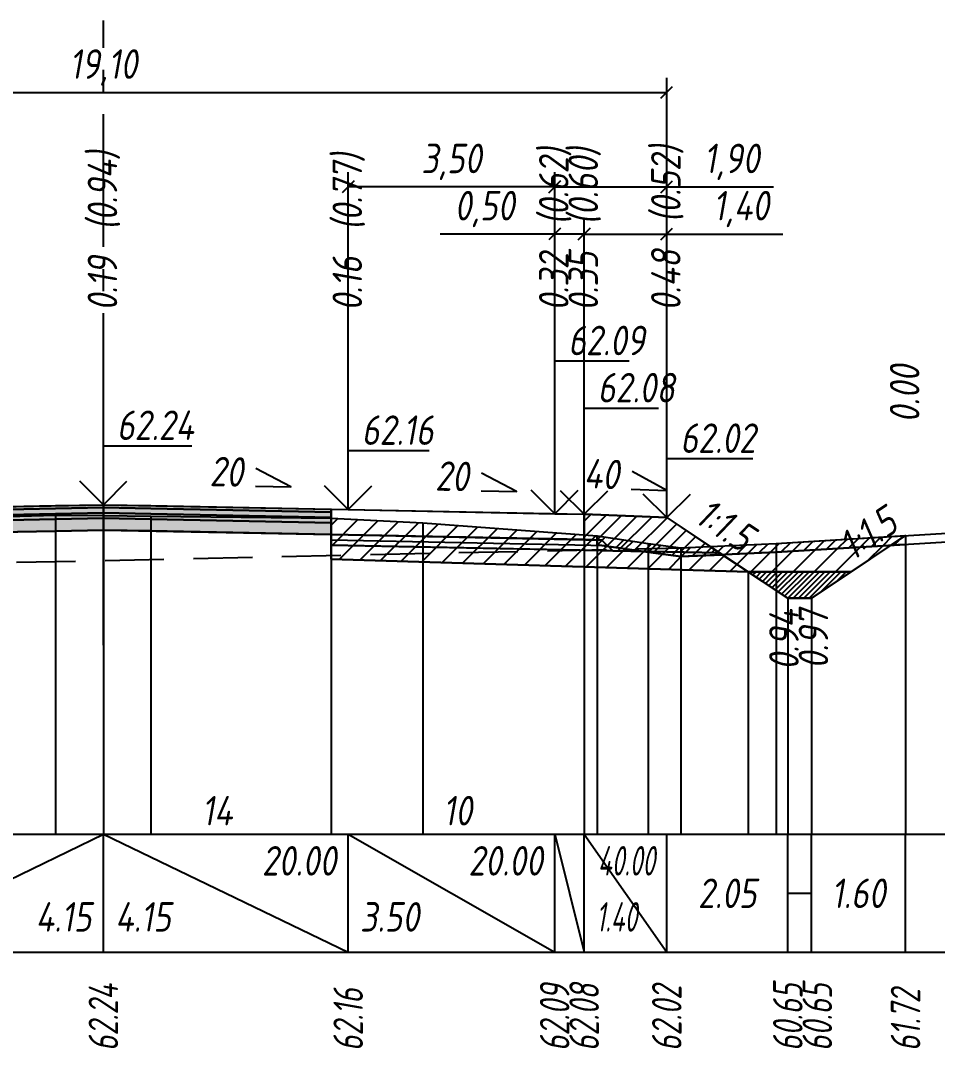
# Model space of a CAD drawing. Extents: x -717 to 1451, y -133302 to 233.
# Drawn here: x 153 to 230.7, y -48484.2 to -48397 of the extents above; entities that cross this region are included whole.
import ezdxf
from ezdxf.enums import TextEntityAlignment as Align

# ---------------------------------------------------------------- set-up
doc = ezdxf.new("R2010")
doc.units = 0
doc.linetypes.add('осевая2', pattern=[1.125, 0.75, -0.125, 0.125, -0.125])
doc.linetypes.add('штриховая', pattern=[0.75, 0.5, -0.25])
for name, color, linetype in [('Интерполированный поперечник', 2, 'Continuous'), ('Код_514', 1, 'Continuous'), ('Контур_0', 7, 'Continuous'), ('Контур_2521', 7, 'Continuous'), ('Контур_2564', 7, 'Continuous'), ('Контур_2660', 7, 'Continuous'), ('Контур_2665', 7, 'Continuous'), ('Контур_400', 7, 'Continuous'), ('Контур_508', 7, 'Continuous'), ('Контур_512', 7, 'Continuous'), ('Контур_513', 7, 'Continuous'), ('Контур_818', 7, 'Continuous'), ('Красный поперечник', 1, 'Continuous'), ('Объём_2501', 7, 'Continuous'), ('Объём_2564', 7, 'Continuous'), ('Объём_2650', 7, 'Continuous'), ('Объём_2660', 7, 'Continuous'), ('Объём_2661', 7, 'Continuous'), ('Объём_2662', 7, 'Continuous'), ('Объём_2663', 7, 'Continuous'), ('Объём_2664', 7, 'Continuous'), ('Объём_2665', 7, 'Continuous'), ('Объём_2666', 7, 'Continuous'), ('Объём_2667', 7, 'Continuous'), ('Объём_2668', 7, 'Continuous'), ('Объём_2669', 7, 'Continuous'), ('Объём_2675', 7, 'Continuous'), ('Объём_2753', 7, 'Continuous'), ('Ось', 1, 'осевая2'), ('Откосы', 7, 'Continuous'), ('Отметки покрытия', 7, 'Continuous'), ('Рабочие отметки', 7, 'Continuous'), ('Рабочие отметки доп.', 7, 'Continuous'), ('Слои выравнивания', 7, 'Continuous'), ('Таблица', 7, 'Continuous'), ('Уклоны проезжей части', 7, 'Continuous'), ('Черный поперечник', 3, 'Continuous')]:
    doc.layers.add(name, color=color, linetype=linetype)
for name, color, linetype, true_color in [('Контур_2540', 2, 'Continuous', 0xffff00), ('Контур_2560', 2, 'Continuous', 0xffff00), ('Контур_2561', 7, 'Continuous', 0xff8040), ('Контур_2562', 3, 'Continuous', 0x00ff00), ('Контур_2563', 7, 'Continuous', 0xff8000), ('Контур_2570', 7, 'Continuous', 0x80ff00), ('Контур_2725', 7, 'Continuous', 0x323232), ('Контур_2736', 4, 'Continuous', 0x00ffff), ('Контур_2737', 4, 'Continuous', 0x00ffff), ('Контур_2738', 4, 'Continuous', 0x00ffff), ('Контур_2739', 4, 'Continuous', 0x00ffff), ('Контур_2741', 4, 'Continuous', 0x00ffff), ('Контур_2742', 4, 'Continuous', 0x00ffff), ('Контур_2743', 4, 'Continuous', 0x00ffff), ('Контур_2744', 7, 'Continuous', 0xa4ffff), ('Контур_2745', 7, 'Continuous', 0xa4ffff), ('Контур_2747', 4, 'Continuous', 0x00ffff), ('Контур_2748', 4, 'Continuous', 0x00ffff), ('Контур_2749', 4, 'Continuous', 0x00ffff), ('Контур_2750', 4, 'Continuous', 0x00ffff), ('Контур_2751', 4, 'Continuous', 0x00ffff), ('Контур_2752', 4, 'Continuous', 0x00ffff), ('Контур_2760', 7, 'Continuous', 0x323232), ('Контур_2761', 7, 'Continuous', 0x323232), ('Контур_2762', 7, 'Continuous', 0x323232), ('Контур_2763', 7, 'Continuous', 0x323232), ('Контур_402', 7, 'Continuous', 0xff6464), ('Контур_703', 4, 'Continuous', 0x00ffff), ('Контур_705', 4, 'Continuous', 0x00ffff), ('Контур_707', 4, 'Continuous', 0x00ffff), ('Контур_720', 131, 'Continuous', 0xaaffff), ('Объём_2500', 7, 'Continuous', 0xc0c0c0), ('Объём_2520', 7, 'Continuous', 0x80ffff), ('Объём_2540', 2, 'Continuous', 0xffff00), ('Объём_2560', 2, 'Continuous', 0xffff00), ('Объём_2561', 7, 'Continuous', 0xff8040), ('Объём_2562', 3, 'Continuous', 0x00ff00), ('Объём_2563', 7, 'Continuous', 0xff8000), ('Объём_2570', 7, 'Continuous', 0x80ff00), ('Объём_2600', 7, 'Continuous', 0x808000), ('Объём_2620', 2, 'Continuous', 0xffff00), ('Объём_2746', 2, 'Continuous', 0xffff00)]:
    doc.layers.add(name, color=color, linetype=linetype, true_color=true_color)
doc.styles.get("Standard").update_dxf_attribs({"font": 'txt', "height": 2.5})
doc.styles.add('М', font='romand.shx', dxfattribs={"width": 0.8, "oblique": 10, "height": 2.5})
doc.dimstyles.new('ISO-25', dxfattribs={"dimtxt": 2.5, "dimasz": 2.5, "dimexe": 1.25, "dimexo": 0.625, "dimtad": 1, "dimtxsty": 'Standard', "dimcen": 2.5, "dimadec": 0, "dimazin": 0, "dimtfac": 1, "dimtmove": 0, "dimatfit": 3, "dimfxl": 1, "dimarcsym": 0})

# ---------------------------------------------------------------- blocks, each defined once
blk = doc.blocks.new('_Oblique')
at = {"color": 0, "linetype": 'ByBlock', "lineweight": -2}
blk.add_line((-0.5, -0.5), (0.5, 0.5), dxfattribs=at)
blk = doc.blocks.new('*D1146')
at = {"color": 0, "lineweight": -2, "transparency": 16777216}
for p, q in [((200.747, -48438.319), (200.747, -48413.879)), ((207.747, -48438.599), (207.747, -48413.879)), ((200.747, -48415.129), (207.747, -48415.129)), ((207.747, -48415.129), (217.594, -48415.129))]:
    blk.add_line(p, q, dxfattribs=at)
at = {"layer": 'Defpoints', "color": 0, "transparency": 16777216}
for p in [(207.747, -48415.129), (200.747, -48438.944), (207.747, -48439.224)]:
    blk.add_point(p, dxfattribs=at)
at = {"color": 0, "lineweight": -2, "transparency": 16777216, "rotation": 180}
blk.add_blockref('_Oblique', (200.747, -48415.129), dxfattribs=at)
at = {"color": 0, "lineweight": -2, "transparency": 16777216}
blk.add_blockref('_Oblique', (207.747, -48415.129), dxfattribs=at)
at = {"color": 0, "transparency": 16777216, "insert": (214.054, -48413.016), "char_height": 2.5, "width": 8.75, "attachment_point": 5, "style": 'М'}
blk.add_mtext('1,40', dxfattribs=at)
blk = doc.blocks.new('*D1148')
at = {"color": 0, "lineweight": -2, "transparency": 16777216}
for p, q in [((198.247, -48438.269), (198.247, -48413.879)), ((200.747, -48438.319), (200.747, -48413.879)), ((198.247, -48415.129), (188.55, -48415.129)), ((200.747, -48415.129), (198.247, -48415.129))]:
    blk.add_line(p, q, dxfattribs=at)
at = {"layer": 'Defpoints', "color": 0, "transparency": 16777216}
for p in [(200.747, -48415.129), (198.247, -48438.894), (200.747, -48438.944)]:
    blk.add_point(p, dxfattribs=at)
at = {"color": 0, "lineweight": -2, "transparency": 16777216, "rotation": 180}
blk.add_blockref('_Oblique', (198.247, -48415.129), dxfattribs=at)
at = {"color": 0, "lineweight": -2, "transparency": 16777216}
blk.add_blockref('_Oblique', (200.747, -48415.129), dxfattribs=at)
at = {"color": 0, "transparency": 16777216, "insert": (192.312, -48413.016), "char_height": 2.5, "width": 9.16667, "attachment_point": 5, "style": 'М'}
blk.add_mtext('0,50', dxfattribs=at)
blk = doc.blocks.new('*D1150')
at = {"color": 0, "lineweight": -2, "transparency": 16777216}
for p, q in [((180.747, -48437.919), (180.747, -48409.879)), ((198.247, -48438.269), (198.247, -48409.879)), ((198.247, -48411.129), (180.747, -48411.129))]:
    blk.add_line(p, q, dxfattribs=at)
at = {"layer": 'Defpoints', "color": 0, "transparency": 16777216}
for p in [(180.747, -48411.129), (180.747, -48438.544), (198.247, -48438.894)]:
    blk.add_point(p, dxfattribs=at)
at = {"color": 0, "lineweight": -2, "transparency": 16777216, "rotation": 180}
blk.add_blockref('_Oblique', (180.747, -48411.129), dxfattribs=at)
at = {"color": 0, "lineweight": -2, "transparency": 16777216}
blk.add_blockref('_Oblique', (198.247, -48411.129), dxfattribs=at)
at = {"color": 0, "transparency": 16777216, "insert": (189.497, -48409.016), "char_height": 2.5, "width": 9.58333, "attachment_point": 5, "style": 'М'}
blk.add_mtext('3,50', dxfattribs=at)
blk = doc.blocks.new('*D1151')
at = {"color": 0, "lineweight": -2, "transparency": 16777216}
for p, q in [((198.247, -48438.269), (198.247, -48409.879)), ((207.747, -48438.599), (207.747, -48409.879)), ((198.247, -48411.129), (207.747, -48411.129)), ((207.747, -48411.129), (216.794, -48411.129))]:
    blk.add_line(p, q, dxfattribs=at)
at = {"layer": 'Defpoints', "color": 0, "transparency": 16777216}
for p in [(198.247, -48411.129), (198.247, -48438.894), (207.747, -48439.224)]:
    blk.add_point(p, dxfattribs=at)
at = {"color": 0, "lineweight": -2, "transparency": 16777216, "rotation": 180}
blk.add_blockref('_Oblique', (198.247, -48411.129), dxfattribs=at)
at = {"color": 0, "lineweight": -2, "transparency": 16777216}
blk.add_blockref('_Oblique', (207.747, -48411.129), dxfattribs=at)
at = {"color": 0, "transparency": 16777216, "insert": (213.254, -48409.016), "char_height": 2.5, "width": 8.75, "attachment_point": 5, "style": 'М'}
blk.add_mtext('1,90', dxfattribs=at)
blk = doc.blocks.new('*D1153')
at = {"color": 0, "lineweight": -2, "transparency": 16777216}
for p, q in [((112.247, -48438.599), (112.247, -48401.879)), ((207.747, -48438.599), (207.747, -48401.879)), ((112.247, -48403.129), (207.747, -48403.129))]:
    blk.add_line(p, q, dxfattribs=at)
at = {"layer": 'Defpoints', "color": 0, "transparency": 16777216}
for p in [(207.747, -48403.129), (112.247, -48439.224), (207.747, -48439.224)]:
    blk.add_point(p, dxfattribs=at)
at = {"color": 0, "lineweight": -2, "transparency": 16777216, "rotation": 180}
blk.add_blockref('_Oblique', (112.247, -48403.129), dxfattribs=at)
at = {"color": 0, "lineweight": -2, "transparency": 16777216}
blk.add_blockref('_Oblique', (207.747, -48403.129), dxfattribs=at)
at = {"color": 0, "transparency": 16777216, "insert": (159.997, -48401.016), "char_height": 2.5, "width": 10.41667, "attachment_point": 5, "style": 'М'}
blk.add_mtext('19,10', dxfattribs=at)

msp = doc.modelspace()

# ---------------------------------------------------------------- hatches: boundary and pattern name
at = {"layer": 'Объём_2563'}
h = msp.add_hatch(dxfattribs=at)
h.set_pattern_fill('ANSI31', color=256, scale=0.3)
h.paths.add_polyline_path([(203.166, -48441.98), (202.247, -48441.062), (200.747, -48441.032), (200.747, -48438.882), (207.747, -48439.162), (212.247, -48442.162)])
at = {"layer": 'Объём_2570'}
h = msp.add_hatch(dxfattribs=at)
h.set_pattern_fill('ANSI31', color=256, scale=0.2)
h.paths.add_polyline_path([(227.985, -48441.43), (217.012, -48442.093), (208.944, -48442.47), (206.171, -48442.095), (201.839, -48441.464), (201.839, -48440.714), (206.171, -48441.345), (208.944, -48441.72), (217.012, -48441.343), (227.985, -48440.68)])
at = {"layer": 'Объём_2600'}
h = msp.add_hatch(dxfattribs=at)
h.set_pattern_fill('ANSI31', color=6, scale=0.4)
h.paths.add_polyline_path([(214.639, -48443.756), (179.291, -48442.696), (179.291, -48439.218), (187.068, -48439.614), (201.839, -48440.714), (201.839, -48441.464), (206.171, -48442.095), (208.944, -48442.47), (217.012, -48442.093), (226.748, -48441.504), (223.371, -48443.756)])
h = msp.add_hatch(dxfattribs=at)
h.set_pattern_fill('HONEY', color=5, scale=0.3)
h.paths.add_polyline_path([(226.748, -48441.504), (227.985, -48440.68), (227.985, -48441.43)])
at = {"layer": 'Объём_2620'}
h = msp.add_hatch(dxfattribs=at)
h.set_pattern_fill('ANSI31', color=2, scale=0.1)
h.paths.add_polyline_path([(214.639, -48443.756), (223.371, -48443.756), (220.005, -48446), (218.005, -48446)])
at = {"layer": 'Слои выравнивания'}
for color, points in [(2, [(133.851, -48438.59), (139.247, -48438.482), (147.824, -48438.31), (155.939, -48438.148), (159.997, -48438.067), (159.997, -48438.317), (155.939, -48438.398), (147.824, -48438.56), (139.247, -48438.732), (133.851, -48438.84)]), (3, [(133.851, -48438.84), (139.247, -48438.732), (147.824, -48438.56), (155.939, -48438.398), (159.997, -48438.317), (159.997, -48438.767), (155.939, -48438.848), (147.824, -48439.01), (139.247, -48439.182), (133.851, -48439.29)]), (2, [(159.997, -48438.067), (164.032, -48438.147), (179.291, -48438.453), (179.291, -48438.703), (164.032, -48438.397), (159.997, -48438.317)]), (3, [(159.997, -48438.317), (164.032, -48438.397), (179.291, -48438.703), (179.291, -48439.153), (164.032, -48438.847), (159.997, -48438.767)]), (4, [(133.851, -48439.29), (139.247, -48439.182), (147.824, -48439.01), (155.939, -48438.848), (159.997, -48438.767), (159.997, -48439.217), (155.939, -48439.298), (147.824, -48439.46), (139.247, -48439.632), (133.851, -48439.74)]), (5, [(133.851, -48439.74), (139.247, -48439.632), (147.824, -48439.46), (155.939, -48439.298), (159.997, -48439.217), (159.997, -48440.217), (155.939, -48440.298), (147.824, -48440.46), (139.247, -48440.632), (133.851, -48440.74)]), (4, [(159.997, -48438.767), (164.032, -48438.847), (179.291, -48439.153), (179.291, -48439.603), (164.032, -48439.297), (159.997, -48439.217)]), (5, [(159.997, -48439.217), (164.032, -48439.297), (179.291, -48439.603), (179.291, -48440.603), (164.032, -48440.297), (159.997, -48440.217)])]:
    msp.add_hatch(color=color, dxfattribs=at).paths.add_polyline_path(points)

# ---------------------------------------------------------------- linework, layer by layer
at = {"layer": 'Интерполированный поперечник', "linetype": 'штриховая', "ltscale": 10, "flags": 128}
msp.add_lwpolyline([(92.653, -48444.263), (208.944, -48441.72)], dxfattribs=at)
at = {"layer": 'Код_514'}
for p, q in [((139.247, -48476), (159.997, -48466)), ((159.997, -48476), (159.997, -48466)), ((159.997, -48466), (180.747, -48476)), ((180.747, -48476), (180.747, -48466)), ((180.747, -48466), (198.247, -48476)), ((198.247, -48476), (198.247, -48466)), ((198.247, -48466), (200.747, -48476)), ((200.747, -48476), (200.747, -48466)), ((200.747, -48466), (207.747, -48476)), ((207.747, -48476), (207.747, -48466)), ((218.005, -48476), (218.005, -48466)), ((220.005, -48476), (220.005, -48466)), ((227.985, -48476), (227.985, -48466)), ((218.005, -48471), (220.005, -48471))]:
    msp.add_line(p, q, dxfattribs=at)
at = {"layer": 'Контур_0', "flags": 128}
for points in [[(179.291, -48438.453), (200.747, -48438.882), (200.747, -48441.032), (179.291, -48440.603), (179.291, -48438.453), (179.291, -48438.453)], [(207.747, -48439.162), (211.411, -48441.604), (211.411, -48441.604), (211.411, -48441.604), (211.411, -48441.604), (211.411, -48441.604), (211.411, -48441.604), (211.411, -48441.604), (211.411, -48441.604), (211.411, -48441.604), (211.411, -48441.604), (211.411, -48441.604), (211.411, -48441.604), (211.411, -48441.604), (211.411, -48441.604), (218.005, -48446)], [(207.747, -48439.162), (211.411, -48441.604), (211.411, -48441.604), (211.411, -48441.604), (211.411, -48441.604), (211.411, -48441.604), (211.411, -48441.604), (211.411, -48441.604), (211.411, -48441.604), (211.411, -48441.604), (211.411, -48441.604), (211.411, -48441.604), (211.411, -48441.604), (211.411, -48441.604), (211.411, -48441.604), (218.005, -48446), (220.005, -48446), (227.985, -48440.68), (227.985, -48440.68), (227.985, -48440.68), (227.985, -48440.68), (227.985, -48440.68), (227.985, -48440.68), (227.985, -48440.68), (227.985, -48440.68), (227.985, -48440.68), (227.985, -48440.68), (227.985, -48440.68), (227.985, -48440.68), (227.985, -48440.68)], [(180.747, -48440.632), (202.247, -48441.062), (203.166, -48441.98), (179.291, -48441.503), (179.291, -48440.603), (180.747, -48440.632), (180.747, -48440.632)], [(200.747, -48441.032), (202.247, -48441.062), (203.166, -48441.98), (212.247, -48442.162)]]:
    msp.add_lwpolyline(points, dxfattribs=at)
at = {"layer": 'Контур_2521', "color": 250, "flags": 128}
msp.add_lwpolyline([(179.291, -48441.053), (202.706, -48441.521)], dxfattribs=at)
at = {"layer": 'Контур_2540', "flags": 128}
msp.add_lwpolyline([(180.747, -48441.532), (212.247, -48442.162), (214.639, -48443.756), (179.291, -48442.696), (179.291, -48441.503), (180.747, -48441.532), (180.747, -48441.532)], dxfattribs=at)
at = {"layer": 'Контур_2560', "flags": 128}
msp.add_lwpolyline([(200.747, -48438.882), (207.747, -48439.162), (207.747, -48439.162), (207.747, -48439.162)], dxfattribs=at)
at = {"layer": 'Контур_2561', "flags": 128}
msp.add_lwpolyline([(200.747, -48438.882), (200.747, -48438.882), (207.747, -48439.162), (207.747, -48439.162), (200.747, -48438.882)], dxfattribs=at)
at = {"layer": 'Контур_2562', "flags": 128}
msp.add_lwpolyline([(207.747, -48439.162), (207.747, -48439.162), (207.747, -48439.162), (207.747, -48439.162), (207.747, -48439.162)], dxfattribs=at)
at = {"layer": 'Контур_2563', "flags": 128}
msp.add_lwpolyline([(203.166, -48441.98), (202.247, -48441.062), (200.747, -48441.032), (200.747, -48438.882), (207.747, -48439.162), (212.247, -48442.162), (203.166, -48441.98), (203.166, -48441.98)], dxfattribs=at)
at = {"layer": 'Контур_2564', "flags": 128}
msp.add_lwpolyline([(200.747, -48438.882), (207.747, -48439.162)], dxfattribs=at)
at = {"layer": 'Контур_2570', "flags": 128}
msp.add_lwpolyline([(80, -48444.407), (86.739, -48444.129), (91.067, -48445.015), (92.653, -48445.013), (92.653, -48445.013), (98.371, -48444.171), (110.507, -48441.681), (110.507, -48440.931), (125.608, -48440.084), (133.851, -48439.51), (147.824, -48439.173), (155.939, -48438.953), (159.997, -48438.993), (164.032, -48439.033), (179.291, -48439.218), (187.068, -48439.614), (201.839, -48440.714), (201.839, -48441.464), (206.171, -48442.095), (208.944, -48442.47), (208.944, -48442.47), (217.012, -48442.093), (251.57, -48440.005), (252.985, -48439.992)], dxfattribs=at)
at = {"layer": 'Контур_2660', "flags": 128}
msp.add_lwpolyline([(179.291, -48442.696), (214.639, -48443.756)], dxfattribs=at)
at = {"layer": 'Контур_2665', "flags": 128}
msp.add_lwpolyline([(207.747, -48439.162), (207.747, -48439.162)], dxfattribs=at)
at = {"layer": 'Контур_2725', "flags": 128}
msp.add_lwpolyline([(133.851, -48440.74), (139.247, -48440.632), (147.824, -48440.46), (155.939, -48440.298), (159.997, -48440.217), (164.032, -48440.297), (179.291, -48440.603)], dxfattribs=at)
at = {"layer": 'Контур_2736', "flags": 128}
for points in [[(207.747, -48439.162), (211.411, -48441.604)], [(211.411, -48441.604), (218.005, -48446)]]:
    msp.add_lwpolyline(points, dxfattribs=at)
at = {"layer": 'Контур_2737', "flags": 128}
msp.add_lwpolyline([(211.411, -48441.604), (211.411, -48441.604)], dxfattribs=at)
at = {"layer": 'Контур_2738', "flags": 128}
msp.add_lwpolyline([(211.411, -48441.604), (211.411, -48441.604)], dxfattribs=at)
at = {"layer": 'Контур_2739', "flags": 128}
msp.add_lwpolyline([(211.411, -48441.604), (211.411, -48441.604)], dxfattribs=at)
at = {"layer": 'Контур_2741', "flags": 128}
msp.add_lwpolyline([(227.985, -48440.68), (227.985, -48440.68)], dxfattribs=at)
at = {"layer": 'Контур_2742', "flags": 128}
msp.add_lwpolyline([(227.985, -48440.68), (227.985, -48440.68)], dxfattribs=at)
at = {"layer": 'Контур_2743', "flags": 128}
msp.add_lwpolyline([(227.985, -48440.68), (227.985, -48440.68)], dxfattribs=at)
at = {"layer": 'Контур_2744', "flags": 128}
msp.add_lwpolyline([(227.985, -48440.68), (227.985, -48440.68)], dxfattribs=at)
msp.add_lwpolyline([(227.985, -48440.68), (227.985, -48440.68)], dxfattribs=at)
msp.add_lwpolyline([(227.985, -48440.68), (227.985, -48440.68)], dxfattribs=at)
msp.add_lwpolyline([(227.985, -48440.68), (227.985, -48440.68)], dxfattribs=at)
msp.add_lwpolyline([(227.985, -48440.68), (227.985, -48440.68)], dxfattribs=at)
msp.add_lwpolyline([(227.985, -48440.68), (227.985, -48440.68)], dxfattribs=at)
at = {"layer": 'Контур_2745', "flags": 128}
msp.add_lwpolyline([(211.411, -48441.604), (211.411, -48441.604)], dxfattribs=at)
msp.add_lwpolyline([(211.411, -48441.604), (211.411, -48441.604)], dxfattribs=at)
msp.add_lwpolyline([(211.411, -48441.604), (211.411, -48441.604)], dxfattribs=at)
msp.add_lwpolyline([(211.411, -48441.604), (211.411, -48441.604)], dxfattribs=at)
msp.add_lwpolyline([(211.411, -48441.604), (211.411, -48441.604)], dxfattribs=at)
msp.add_lwpolyline([(211.411, -48441.604), (211.411, -48441.604)], dxfattribs=at)
at = {"layer": 'Контур_2747', "flags": 128}
msp.add_lwpolyline([(211.411, -48441.604), (211.411, -48441.604)], dxfattribs=at)
at = {"layer": 'Контур_2748', "flags": 128}
msp.add_lwpolyline([(211.411, -48441.604), (211.411, -48441.604)], dxfattribs=at)
at = {"layer": 'Контур_2749', "flags": 128}
msp.add_lwpolyline([(211.411, -48441.604), (211.411, -48441.604)], dxfattribs=at)
at = {"layer": 'Контур_2750', "flags": 128}
msp.add_lwpolyline([(227.985, -48440.68), (227.985, -48440.68)], dxfattribs=at)
at = {"layer": 'Контур_2751', "flags": 128}
msp.add_lwpolyline([(227.985, -48440.68), (227.985, -48440.68)], dxfattribs=at)
at = {"layer": 'Контур_2752', "flags": 128}
msp.add_lwpolyline([(227.985, -48440.68), (227.985, -48440.68)], dxfattribs=at)
at = {"layer": 'Контур_2760', "flags": 128}
msp.add_lwpolyline([(133.851, -48438.59), (139.247, -48438.482), (147.824, -48438.31), (155.939, -48438.148), (159.997, -48438.067), (164.032, -48438.147), (179.291, -48438.453)], dxfattribs=at)
at = {"layer": 'Контур_2761', "flags": 128}
msp.add_lwpolyline([(133.851, -48438.84), (139.247, -48438.732), (147.824, -48438.56), (155.939, -48438.398), (159.997, -48438.317), (164.032, -48438.397), (179.291, -48438.703)], dxfattribs=at)
at = {"layer": 'Контур_2762', "flags": 128}
msp.add_lwpolyline([(133.851, -48439.29), (139.247, -48439.182), (147.824, -48439.01), (155.939, -48438.848), (159.997, -48438.767), (164.032, -48438.847), (179.291, -48439.153)], dxfattribs=at)
at = {"layer": 'Контур_2763', "flags": 128}
msp.add_lwpolyline([(133.851, -48439.74), (139.247, -48439.632), (147.824, -48439.46), (155.939, -48439.298), (159.997, -48439.217), (164.032, -48439.297), (179.291, -48439.603)], dxfattribs=at)
at = {"layer": 'Контур_400', "flags": 128}
for points in [[(119.247, -48438.882), (121.747, -48438.832), (121.747, -48438.832), (121.747, -48438.832), (121.747, -48438.832), (121.747, -48438.832), (121.747, -48438.832), (139.247, -48438.482), (159.997, -48438.067)], [(159.997, -48438.067), (180.747, -48438.482), (198.247, -48438.832), (198.247, -48438.832), (198.247, -48438.832), (198.247, -48438.832), (198.247, -48438.832), (198.247, -48438.832), (200.747, -48438.882)]]:
    msp.add_lwpolyline(points, dxfattribs=at)
at = {"layer": 'Контур_402', "flags": 128}
msp.add_lwpolyline([(105.356, -48443.756), (133.851, -48442.901), (133.851, -48440.74), (159.997, -48440.217), (179.291, -48440.603), (179.291, -48442.696), (214.639, -48443.756)], dxfattribs=at)
at = {"layer": 'Контур_508', "flags": 128}
msp.add_lwpolyline([(105, -48443.993), (105.356, -48443.756), (133.851, -48442.901), (133.851, -48440.74), (159.997, -48440.217), (179.291, -48440.603), (179.291, -48442.696), (214.639, -48443.756), (218.005, -48446), (220.005, -48446), (227.985, -48440.68)], dxfattribs=at)
at = {"layer": 'Контур_512', "flags": 128}
msp.add_lwpolyline([(179.291, -48442.696), (214.639, -48443.756), (218.005, -48446), (220.005, -48446), (227.985, -48440.68)], dxfattribs=at)
at = {"layer": 'Контур_513', "flags": 128}
msp.add_lwpolyline([(105, -48443.993), (105.356, -48443.756), (133.851, -48442.901), (133.851, -48440.74), (159.997, -48440.217), (179.291, -48440.603), (179.291, -48442.696), (214.639, -48443.756), (218.005, -48446), (220.005, -48446), (227.985, -48440.68)], dxfattribs=at)
at = {"layer": 'Контур_703', "flags": 128}
msp.add_lwpolyline([(207.747, -48439.162), (211.411, -48441.604)], dxfattribs=at)
at = {"layer": 'Контур_705', "flags": 128}
msp.add_lwpolyline([(211.411, -48441.604), (211.411, -48441.604)], dxfattribs=at)
at = {"layer": 'Контур_707', "flags": 128}
msp.add_lwpolyline([(220.005, -48446), (227.985, -48440.68)], dxfattribs=at)
at = {"layer": 'Контур_720', "flags": 128}
msp.add_lwpolyline([(218.005, -48446), (220.005, -48446)], dxfattribs=at)
at = {"layer": 'Контур_818', "flags": 128}
msp.add_lwpolyline([(105, -48442.811), (110.507, -48441.681), (110.507, -48440.931), (125.608, -48440.084), (133.851, -48439.51), (147.824, -48439.173), (155.939, -48438.953), (159.997, -48438.993), (164.032, -48439.033), (179.291, -48439.218), (187.068, -48439.614), (201.839, -48440.714), (201.839, -48441.464), (206.171, -48442.095), (208.944, -48442.47), (208.944, -48442.47), (217.012, -48442.093), (227.985, -48441.43)], dxfattribs=at)
at = {"layer": 'Красный поперечник'}
for p, q in [((139.247, -48438.482), (159.997, -48438.067)), ((159.997, -48438.067), (180.747, -48438.482)), ((180.747, -48438.482), (198.247, -48438.832)), ((198.247, -48438.832), (200.747, -48438.882)), ((200.747, -48438.882), (207.747, -48439.162)), ((207.747, -48439.162), (218.005, -48446)), ((220.005, -48446), (227.985, -48440.68)), ((227.985, -48440.68), (227.985, -48466)), ((179.291, -48442.696), (179.291, -48466)), ((214.639, -48443.756), (214.639, -48466)), ((218.005, -48446), (218.005, -48466)), ((218.005, -48446), (220.005, -48446)), ((220.005, -48446), (220.005, -48466))]:
    msp.add_line(p, q, dxfattribs=at)
at = {"layer": 'Объём_2500', "flags": 128}
msp.add_lwpolyline([(179.291, -48438.453), (200.747, -48438.882), (200.747, -48441.032), (179.291, -48440.603), (179.291, -48438.453), (179.291, -48438.453)], dxfattribs=at)
at = {"layer": 'Объём_2501', "flags": 128}
for points in [[(119.247, -48438.882), (121.747, -48438.832), (121.747, -48438.832), (121.747, -48438.832), (121.747, -48438.832), (121.747, -48438.832), (121.747, -48438.832), (139.247, -48438.482), (159.997, -48438.067)], [(159.997, -48438.067), (180.747, -48438.482), (198.247, -48438.832), (198.247, -48438.832), (198.247, -48438.832), (198.247, -48438.832), (198.247, -48438.832), (198.247, -48438.832), (200.747, -48438.882)]]:
    msp.add_lwpolyline(points, dxfattribs=at)
at = {"layer": 'Объём_2520', "color": 250, "flags": 128}
msp.add_lwpolyline([(180.747, -48440.632), (202.247, -48441.062), (203.166, -48441.98), (179.291, -48441.503), (179.291, -48440.603), (180.747, -48440.632), (180.747, -48440.632)], dxfattribs=at)
at = {"layer": 'Объём_2540', "flags": 128}
msp.add_lwpolyline([(180.747, -48441.532), (212.247, -48442.162), (214.639, -48443.756), (179.291, -48442.696), (179.291, -48441.503), (180.747, -48441.532), (180.747, -48441.532)], dxfattribs=at)
at = {"layer": 'Объём_2560', "flags": 128}
msp.add_lwpolyline([(200.747, -48438.882), (207.747, -48439.162), (207.747, -48439.162), (207.747, -48439.162)], dxfattribs=at)
at = {"layer": 'Объём_2561', "flags": 128}
msp.add_lwpolyline([(200.747, -48438.882), (200.747, -48438.882), (207.747, -48439.162), (207.747, -48439.162), (200.747, -48438.882)], dxfattribs=at)
at = {"layer": 'Объём_2562', "flags": 128}
msp.add_lwpolyline([(207.747, -48439.162), (207.747, -48439.162), (207.747, -48439.162), (207.747, -48439.162), (207.747, -48439.162)], dxfattribs=at)
at = {"layer": 'Объём_2563', "color": 250, "flags": 128}
msp.add_lwpolyline([(203.166, -48441.98), (202.247, -48441.062), (200.747, -48441.032), (200.747, -48438.882), (207.747, -48439.162), (212.247, -48442.162), (203.166, -48441.98), (203.166, -48441.98)], dxfattribs=at)
at = {"layer": 'Объём_2564', "flags": 128}
msp.add_lwpolyline([(200.747, -48438.882), (207.747, -48439.162)], dxfattribs=at)
at = {"layer": 'Объём_2570', "flags": 128}
msp.add_lwpolyline([(227.985, -48441.43), (217.012, -48442.093), (208.944, -48442.47), (206.171, -48442.095), (201.839, -48441.464), (201.839, -48440.714), (206.171, -48441.345), (208.944, -48441.72), (217.012, -48441.343), (227.985, -48440.68), (227.985, -48441.43), (227.985, -48441.43)], dxfattribs=at)
at = {"layer": 'Объём_2600', "color": 5, "flags": 128}
msp.add_lwpolyline([(226.748, -48441.504), (227.985, -48440.68), (227.985, -48441.43), (226.748, -48441.504), (226.748, -48441.504)], dxfattribs=at)
at = {"layer": 'Объём_2620', "flags": 128}
msp.add_lwpolyline([(214.639, -48443.756), (223.371, -48443.756), (220.005, -48446), (218.005, -48446), (214.639, -48443.756), (214.639, -48443.756)], dxfattribs=at)
at = {"layer": 'Объём_2650', "color": 6, "flags": 128}
msp.add_lwpolyline([(214.639, -48443.756), (179.291, -48442.696), (179.291, -48439.218), (187.068, -48439.614), (201.839, -48440.714), (201.839, -48441.464), (206.171, -48442.095), (208.944, -48442.47), (217.012, -48442.093), (226.748, -48441.504), (223.371, -48443.756), (214.639, -48443.756), (214.639, -48443.756)], dxfattribs=at)
at = {"layer": 'Объём_2660', "flags": 128}
msp.add_lwpolyline([(179.291, -48442.696), (214.639, -48443.756)], dxfattribs=at)
at = {"layer": 'Объём_2661', "flags": 128}
msp.add_lwpolyline([(207.747, -48439.162), (211.411, -48441.604), (214.639, -48443.756)], dxfattribs=at)
at = {"layer": 'Объём_2662', "flags": 128}
msp.add_lwpolyline([(223.371, -48443.756), (227.985, -48440.68)], dxfattribs=at)
at = {"layer": 'Объём_2663', "flags": 128}
for points in [[(214.639, -48443.756), (218.005, -48446)], [(220.005, -48446), (223.371, -48443.756)]]:
    msp.add_lwpolyline(points, dxfattribs=at)
at = {"layer": 'Объём_2664', "flags": 128}
msp.add_lwpolyline([(218.005, -48446), (220.005, -48446)], dxfattribs=at)
at = {"layer": 'Объём_2665', "flags": 128}
msp.add_lwpolyline([(207.747, -48439.162), (207.747, -48439.162)], dxfattribs=at)
at = {"layer": 'Объём_2666', "flags": 128}
for points in [[(207.747, -48439.162), (211.411, -48441.604)], [(211.411, -48441.604), (214.639, -48443.756)]]:
    msp.add_lwpolyline(points, dxfattribs=at)
at = {"layer": 'Объём_2667', "flags": 128}
for points in [[(227.985, -48440.68), (227.985, -48440.68)], [(211.411, -48441.604), (211.411, -48441.604)]]:
    msp.add_lwpolyline(points, dxfattribs=at)
at = {"layer": 'Объём_2668', "flags": 128}
for points in [[(227.985, -48440.68), (227.985, -48440.68)], [(211.411, -48441.604), (211.411, -48441.604)]]:
    msp.add_lwpolyline(points, dxfattribs=at)
at = {"layer": 'Объём_2669', "flags": 128}
for points in [[(227.985, -48440.68), (227.985, -48440.68)], [(211.411, -48441.604), (211.411, -48441.604)]]:
    msp.add_lwpolyline(points, dxfattribs=at)
at = {"layer": 'Объём_2675', "flags": 128}
for points in [[(227.985, -48440.68), (227.985, -48440.68)], [(227.985, -48440.68), (227.985, -48440.68)], [(227.985, -48440.68), (227.985, -48440.68)], [(227.985, -48440.68), (227.985, -48440.68)], [(227.985, -48440.68), (227.985, -48440.68)], [(227.985, -48440.68), (227.985, -48440.68)], [(211.411, -48441.604), (211.411, -48441.604)], [(211.411, -48441.604), (211.411, -48441.604)], [(211.411, -48441.604), (211.411, -48441.604)], [(211.411, -48441.604), (211.411, -48441.604)], [(211.411, -48441.604), (211.411, -48441.604)], [(211.411, -48441.604), (211.411, -48441.604)]]:
    msp.add_lwpolyline(points, dxfattribs=at)
at = {"layer": 'Объём_2746', "flags": 128}
msp.add_lwpolyline([(187.068, -48439.614), (201.839, -48440.714), (201.839, -48441.464), (206.171, -48442.095), (208.944, -48442.47), (212.463, -48442.305), (214.639, -48443.756), (179.291, -48442.696), (179.291, -48439.218), (187.068, -48439.614), (187.068, -48439.614)], dxfattribs=at)
at = {"layer": 'Объём_2753', "flags": 128}
msp.add_lwpolyline([(179.291, -48438.453), (179.291, -48438.453)], dxfattribs=at)
at = {"layer": 'Ось', "ltscale": 15}
msp.add_line((159.997, -48449.971), (159.997, -48397.038), dxfattribs=at)
at = {"layer": 'Откосы', "color": 1, "flags": 128}
for points in [[(172.885, -48436.507), (175.885, -48436.567), (172.915, -48435.008)], [(192.01, -48436.89), (195.01, -48436.95), (192.04, -48435.39)], [(204.743, -48436.748), (207.741, -48436.868), (204.803, -48435.249)]]:
    msp.add_lwpolyline(points, dxfattribs=at)
at = {"layer": 'Отметки покрытия', "color": 1}
for p, q in [((198.247, -48438.832), (198.247, -48425.882)), ((198.247, -48425.882), (204.547, -48425.882)), ((200.747, -48438.882), (200.747, -48429.882)), ((200.747, -48429.882), (207.047, -48429.882)), ((159.997, -48438.067), (159.997, -48433.067)), ((159.997, -48433.067), (167.497, -48433.067)), ((180.747, -48438.482), (180.747, -48433.482)), ((180.747, -48433.482), (187.597, -48433.482)), ((207.747, -48439.162), (207.747, -48434.162)), ((207.747, -48434.162), (215.047, -48434.162)), ((159.997, -48438.067), (157.997, -48436.067)), ((159.997, -48438.067), (161.997, -48436.067)), ((180.747, -48438.482), (178.747, -48436.482)), ((180.747, -48438.482), (182.747, -48436.482)), ((198.247, -48438.832), (196.247, -48436.832)), ((198.247, -48438.832), (200.247, -48436.832)), ((200.747, -48438.882), (198.747, -48436.882)), ((200.747, -48438.882), (202.747, -48436.882)), ((207.747, -48439.162), (205.747, -48437.162)), ((207.747, -48439.162), (209.747, -48437.162))]:
    msp.add_line(p, q, dxfattribs=at)
at = {"layer": 'Слои выравнивания'}
for p, q in [((159.997, -48438.067), (159.997, -48466)), ((179.291, -48438.453), (179.291, -48466)), ((200.747, -48438.882), (200.747, -48466))]:
    msp.add_line(p, q, dxfattribs=at)
at = {"layer": 'Слои выравнивания', "color": 2, "flags": 128}
for points in [[(133.851, -48438.59), (139.247, -48438.482), (147.824, -48438.31), (155.939, -48438.148), (159.997, -48438.067), (159.997, -48438.317), (155.939, -48438.398), (147.824, -48438.56), (139.247, -48438.732), (133.851, -48438.84)], [(159.997, -48438.067), (164.032, -48438.147), (179.291, -48438.453), (179.291, -48438.703), (164.032, -48438.397), (159.997, -48438.317)]]:
    msp.add_lwpolyline(points, close=True, dxfattribs=at)
at = {"layer": 'Слои выравнивания', "color": 3, "flags": 128}
for points in [[(133.851, -48438.84), (139.247, -48438.732), (147.824, -48438.56), (155.939, -48438.398), (159.997, -48438.317), (159.997, -48438.767), (155.939, -48438.848), (147.824, -48439.01), (139.247, -48439.182), (133.851, -48439.29)], [(159.997, -48438.317), (164.032, -48438.397), (179.291, -48438.703), (179.291, -48439.153), (164.032, -48438.847), (159.997, -48438.767)]]:
    msp.add_lwpolyline(points, close=True, dxfattribs=at)
at = {"layer": 'Слои выравнивания', "color": 4, "flags": 128}
for points in [[(133.851, -48439.29), (139.247, -48439.182), (147.824, -48439.01), (155.939, -48438.848), (159.997, -48438.767), (159.997, -48439.217), (155.939, -48439.298), (147.824, -48439.46), (139.247, -48439.632), (133.851, -48439.74)], [(159.997, -48438.767), (164.032, -48438.847), (179.291, -48439.153), (179.291, -48439.603), (164.032, -48439.297), (159.997, -48439.217)]]:
    msp.add_lwpolyline(points, close=True, dxfattribs=at)
at = {"layer": 'Слои выравнивания', "color": 5, "flags": 128}
for points in [[(133.851, -48439.74), (139.247, -48439.632), (147.824, -48439.46), (155.939, -48439.298), (159.997, -48439.217), (159.997, -48440.217), (155.939, -48440.298), (147.824, -48440.46), (139.247, -48440.632), (133.851, -48440.74)], [(159.997, -48439.217), (164.032, -48439.297), (179.291, -48439.603), (179.291, -48440.603), (164.032, -48440.297), (159.997, -48440.217)]]:
    msp.add_lwpolyline(points, close=True, dxfattribs=at)
at = {"layer": 'Таблица'}
for p, q in [((80, -48466), (252.985, -48466)), ((80, -48476), (252.985, -48476))]:
    msp.add_line(p, q, dxfattribs=at)
at = {"layer": 'Черный поперечник', "color": 7}
for p, q in [((155.939, -48438.953), (155.939, -48466)), ((159.997, -48438.993), (159.997, -48466)), ((164.032, -48439.033), (164.032, -48466)), ((179.291, -48439.218), (179.291, -48466)), ((187.068, -48439.614), (187.068, -48466)), ((201.839, -48440.714), (201.839, -48466)), ((206.171, -48441.345), (206.171, -48466)), ((208.944, -48441.72), (208.944, -48466)), ((217.012, -48441.343), (217.012, -48466))]:
    msp.add_line(p, q, dxfattribs=at)
at = {"layer": 'Черный поперечник', "flags": 128}
msp.add_lwpolyline([(80, -48443.657), (86.739, -48443.379), (91.067, -48444.265), (92.653, -48444.263), (98.371, -48443.421), (110.507, -48440.931), (125.608, -48440.084), (133.851, -48439.51), (147.824, -48439.173), (155.939, -48438.953), (159.997, -48438.993), (164.032, -48439.033), (179.291, -48439.218), (187.068, -48439.614), (201.839, -48440.714), (206.171, -48441.345), (208.944, -48441.72), (217.012, -48441.343), (251.57, -48439.255), (252.985, -48439.242)], dxfattribs=at)

# ---------------------------------------------------------------- texts
at = {"layer": 'Код_514', "style": 'М', "oblique": 10}
for s, width, p in [('20.00', 0.8, (179.747, -48467)), ('20.00', 0.8, (197.247, -48467)), ('40.00', 0.6, (206.747, -48467))]:
    msp.add_text(s, height=2.5, dxfattribs=dict(at, width=width)).set_placement(p, align=Align.TOP_RIGHT)
at = {"layer": 'Код_514', "style": 'М', "oblique": 10, "width": 0.8}
for s, p in [('2.05', (212.876, -48471)), ('1.60', (223.995, -48471))]:
    msp.add_text(s, height=2.5, dxfattribs=at).set_placement(p, align=Align.MIDDLE_CENTER)
msp.add_text('4.15', height=2.5, dxfattribs=at).set_placement((158.997, -48475), align=Align.BOTTOM_RIGHT)
at = {"layer": 'Код_514', "style": 'М', "oblique": 10}
for s, width, p in [('4.15', 0.8, (160.997, -48475)), ('3.50', 0.8, (181.747, -48475)), ('1.40', 0.6, (201.747, -48475))]:
    msp.add_text(s, height=2.5, dxfattribs=dict(at, width=width)).set_placement(p, align=Align.BOTTOM_LEFT)
at = {"layer": 'Код_514', "style": 'М', "oblique": 10, "width": 0.7}
for s, p in [('62.24', (159.997, -48484.382)), ('62.09', (198.247, -48484.382)), ('62.08', (200.747, -48484.382)), ('62.02', (207.747, -48484.382)), ('60.65', (218.005, -48484.382)), ('60.65', (220.505, -48484.382)), ('62.16', (180.747, -48484.382)), ('61.72', (227.985, -48484.382))]:
    msp.add_text(s, height=2.5, rotation=90, dxfattribs=at).set_placement(p, align=Align.MIDDLE_LEFT)
at = {"layer": 'Отметки покрытия', "color": 1, "style": 'М', "oblique": 10, "width": 0.8}
for s, p in [('62.09', (199.388, -48426.15)), ('62.08', (201.888, -48430.15)), ('62.24', (161.138, -48433.335)), ('62.16', (181.888, -48433.75)), ('62.02', (208.888, -48434.43))]:
    msp.add_text(s, height=2.5, dxfattribs=at).set_placement(p, align=Align.BOTTOM_LEFT)
at = {"layer": 'Рабочие отметки', "color": 1, "style": 'М', "oblique": 10, "width": 0.8}
for s, p in [('0.32', (198.169, -48421.632)), ('0.35', (200.669, -48421.632)), ('0.48', (207.669, -48421.632)), ('0.19', (159.919, -48421.632)), ('0.16', (180.669, -48421.632)), ('0.00', (227.907, -48431.11))]:
    msp.add_text(s, height=2.5, rotation=90, dxfattribs=at).set_placement(p, align=Align.MIDDLE_LEFT)
for s, p in [('0.94', (217.677, -48446.931)), ('0.97', (220.177, -48446.931))]:
    msp.add_text(s, height=2.5, rotation=90, dxfattribs=at).set_placement(p, align=Align.MIDDLE_RIGHT)
at = {"layer": 'Рабочие отметки доп.', "color": 1, "style": 'М', "oblique": 10, "width": 0.8}
for s, p in [('(0.94)', (159.919, -48414.782)), ('(0.77)', (180.669, -48414.782)), ('(0.62)', (198.169, -48414.332)), ('(0.60)', (200.669, -48414.332)), ('(0.52)', (207.669, -48414.132))]:
    msp.add_text(s, height=2.5, rotation=90, dxfattribs=at).set_placement(p, align=Align.MIDDLE_LEFT)
at = {"layer": 'Слои выравнивания', "style": 'М', "oblique": 10, "width": 0.8}
for s, p in [('14', (169.644, -48466)), ('10', (190.019, -48466))]:
    msp.add_text(s, height=2.5, dxfattribs=at).set_placement(p, align=Align.BOTTOM_CENTER)
at = {"layer": 'Уклоны проезжей части', "color": 1, "style": 'М', "oblique": 10, "width": 0.8}
for s, rotation, p in [('20', 358.85423, (170.392, -48437.274)), ('40', 357.70938, (202.151, -48437.464)), ('20', 358.85423, (189.517, -48437.657)), ('1:1.5', 326.30994, (211.598, -48441.456)), ('1:1.5', 33.69007, (225.933, -48442.141))]:
    msp.add_text(s, height=2.5, rotation=rotation, dxfattribs=at).set_placement(p, align=Align.BOTTOM_CENTER)

# ---------------------------------------------------------------- dimensions: what is measured, and where the dimension line sits
at = {"color": 5}
dim = msp.add_linear_dim(base=(207.747, -48403.129), p1=(112.247, -48439.224), p2=(207.747, -48439.224), angle=180, dimstyle='ISO-25', override={"dimasz": 1, "dimlfac": 0.2, "dimzin": 0, "dimtxsty": 'М', "dimblk1": 'Oblique', "dimblk2": 'Oblique', "dimsah": 1}, dxfattribs=at)
dim.commit()
dim.dimension.update_dxf_attribs({"geometry": '*D1153', "text_midpoint": (159.997, -48401.016)})
dim = msp.add_linear_dim(base=(180.747, -48411.129), p1=(198.247, -48438.894), p2=(180.747, -48438.544), dimstyle='ISO-25', override={"dimasz": 1, "dimlfac": 0.2, "dimzin": 0, "dimtxsty": 'М', "dimblk1": 'Oblique', "dimblk2": 'Oblique', "dimsah": 1}, dxfattribs=at)
dim.commit()
dim.dimension.update_dxf_attribs({"geometry": '*D1150', "text_midpoint": (189.497, -48409.016)})
dim = msp.add_linear_dim(base=(198.247, -48411.129), p1=(207.747, -48439.224), p2=(198.247, -48438.894), dimstyle='ISO-25', override={"dimasz": 1, "dimlfac": 0.2, "dimzin": 0, "dimtxsty": 'М', "dimblk1": 'Oblique', "dimblk2": 'Oblique', "dimsah": 1}, dxfattribs=at)
dim.commit()
dim.dimension.update_dxf_attribs({"geometry": '*D1151', "text_midpoint": (213.254, -48411.129), "dimtype": 160})
for base, p1, p2, picture, middle in [((200.747, -48415.129), (198.247, -48438.894), (200.747, -48438.944), '*D1148', (192.312, -48415.129)), ((207.747, -48415.129), (200.747, -48438.944), (207.747, -48439.224), '*D1146', (214.054, -48415.129))]:
    dim = msp.add_linear_dim(base=base, p1=p1, p2=p2, angle=180, dimstyle='ISO-25', override={"dimasz": 1, "dimlfac": 0.2, "dimzin": 0, "dimtxsty": 'М', "dimblk1": 'Oblique', "dimblk2": 'Oblique', "dimsah": 1}, dxfattribs=at)
    dim.commit()
    dim.dimension.update_dxf_attribs({"geometry": picture, "text_midpoint": middle, "dimtype": 160})

doc.saveas('drawing.dxf')
